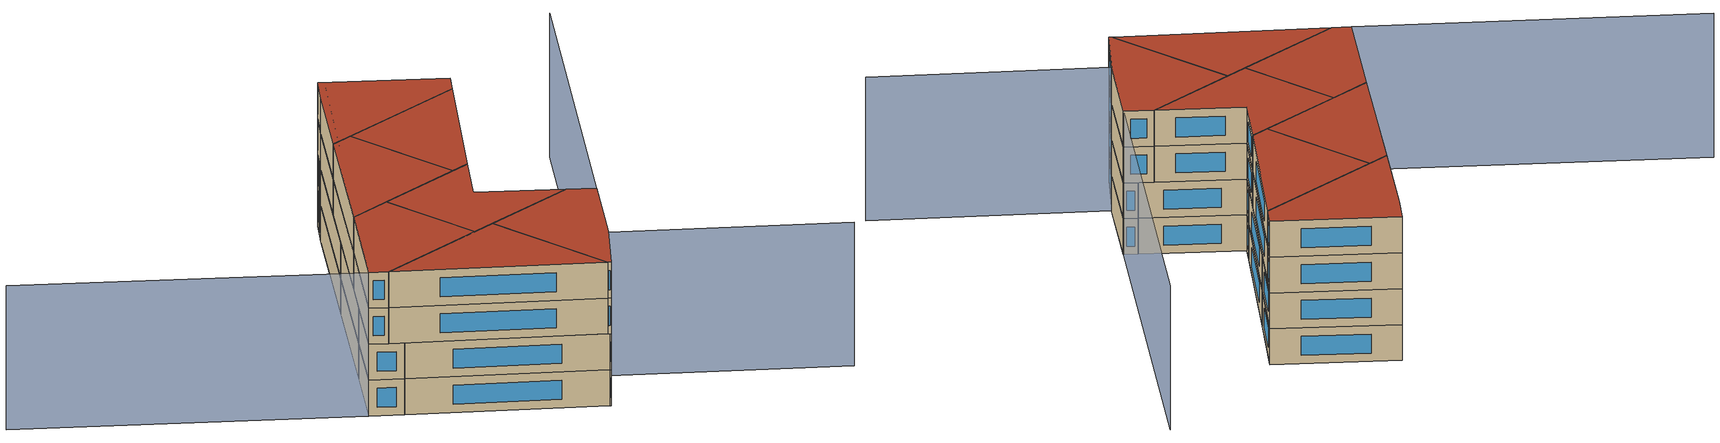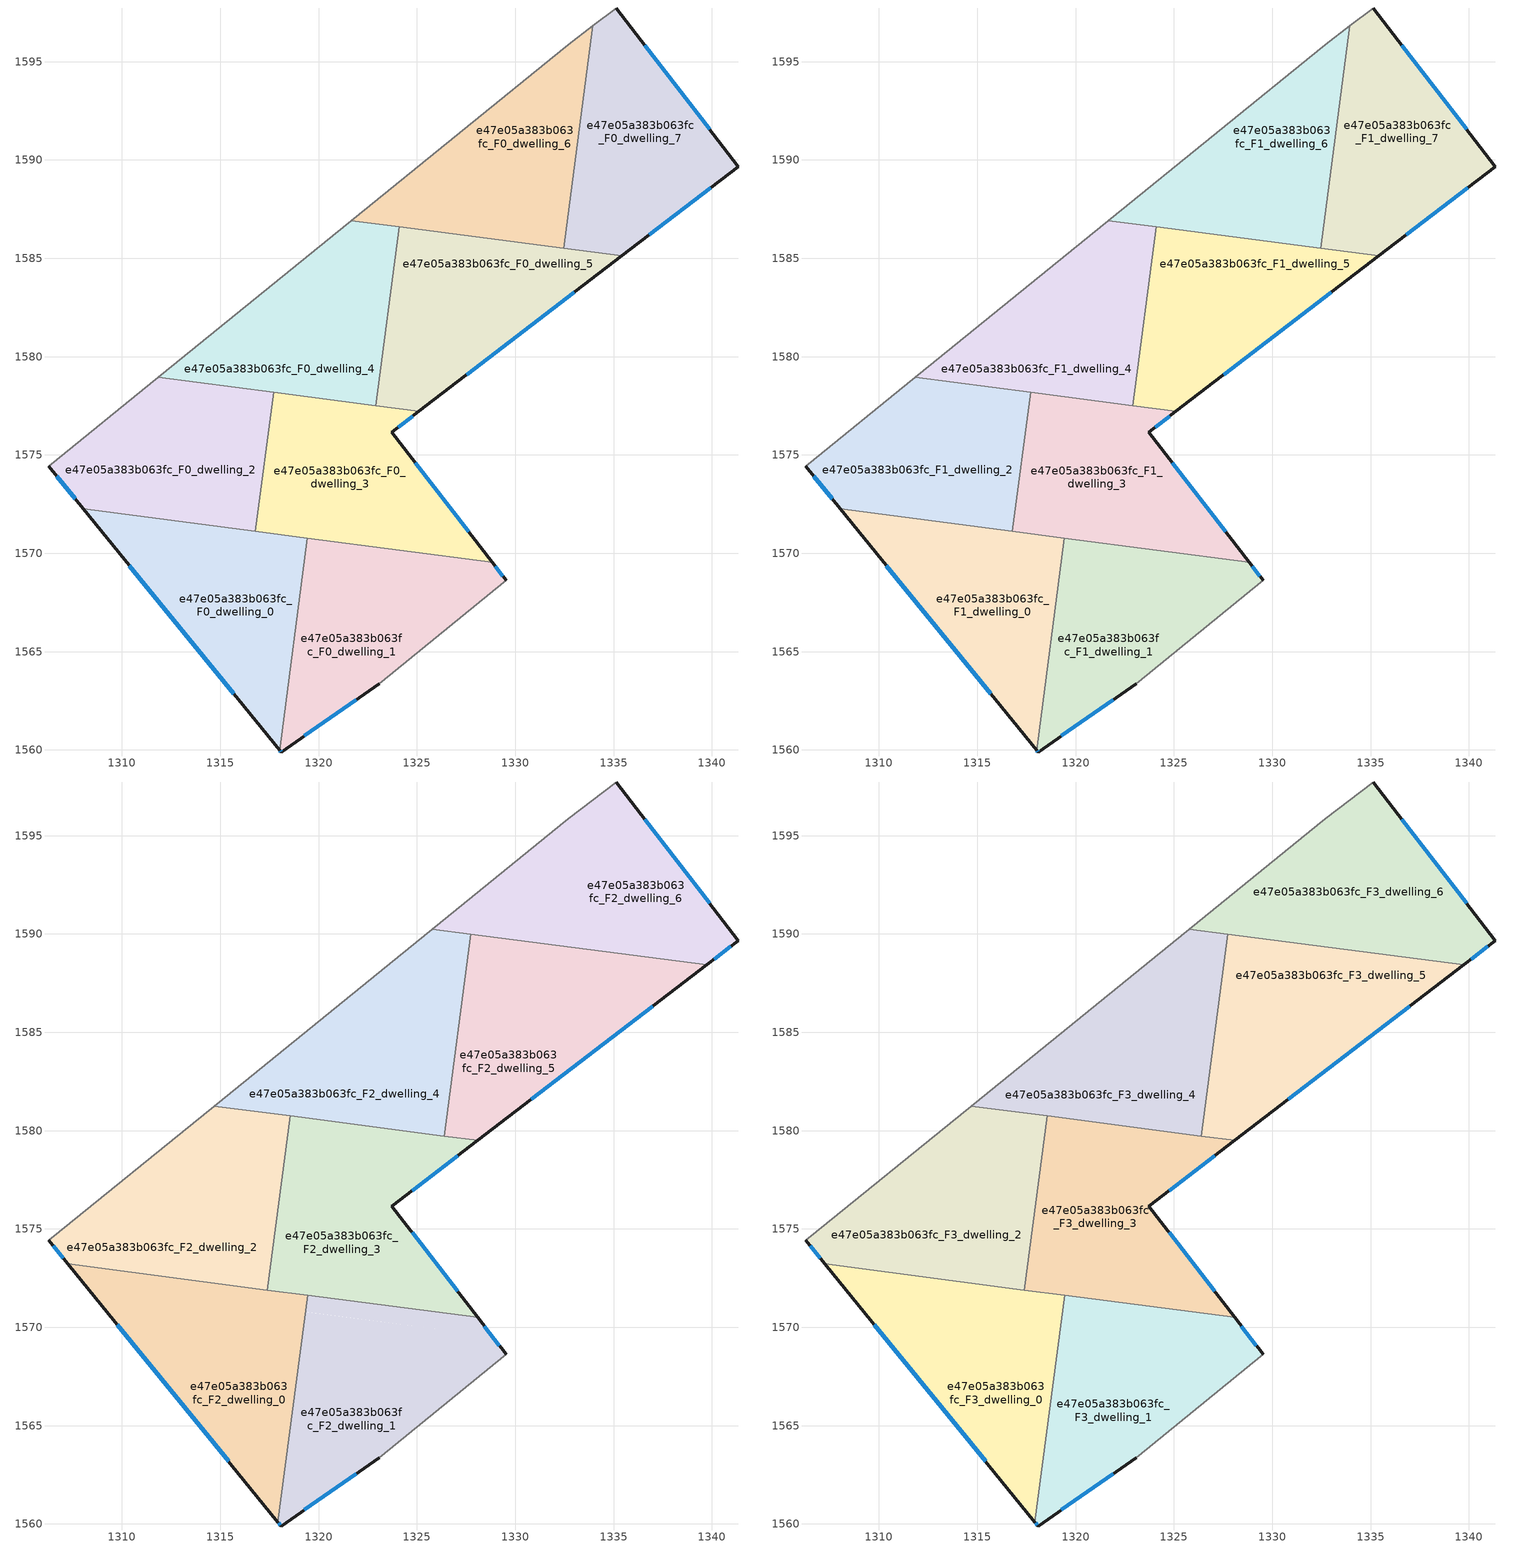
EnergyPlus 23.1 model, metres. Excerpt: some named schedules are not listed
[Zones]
e47e05a383b063fc_F0_dwelling_0
 floor ground (EU_floor_Construction): 1319.44,1570.77 1318.03,1559.99 1308.04,1572.26 z0
 wall outside (EU_wall_Construction): 1308.04,1572.26 1318.03,1559.99 z0:3
 wall to e47e05a383b063fc_F0_dwelling_1 (EU_wall_Construction): 1318.03,1559.99 1319.44,1570.77 z0:3
 wall to e47e05a383b063fc_F0_dwelling_2 (EU_wall_Construction): 1316.79,1571.12 1308.04,1572.26 z0:3
 wall to e47e05a383b063fc_F0_dwelling_3 (EU_wall_Construction): 1319.44,1570.77 1316.79,1571.12 z0:3
 window (EU_Window_Construction): 1310.39,1569.38 1315.68,1562.87 z0.7:2.3
e47e05a383b063fc_F0_dwelling_1
 floor ground (EU_floor_Construction): 1328.83,1569.54 1329.53,1568.63 1323.09,1563.38 1318.1,1559.9 1318.03,1559.99 1319.44,1570.77 z0
 wall outside (EU_wall_Construction): 1329.53,1568.63 1328.83,1569.54 / 1318.03,1559.99 1318.1,1559.9 1323.09,1563.38 z0:3
 wall adiabatic (EU_wall_Construction): 1323.09,1563.38 1329.53,1568.63 z0:3
 wall to e47e05a383b063fc_F0_dwelling_3 (EU_wall_Construction): 1328.83,1569.54 1319.44,1570.77 z0:3
 window (EU_Window_Construction): 1329.36,1568.85 1328.99,1569.33 / 1319.27,1560.71 1321.91,1562.56 / 1318.04,1559.97 1318.08,1559.92 z0.7:2.3
e47e05a383b063fc_F0_dwelling_2
 floor ground (EU_floor_Construction): 1317.71,1578.18 1316.79,1571.12 1308.04,1572.26 1306.28,1574.43 1311.84,1578.94 z0
 wall outside (EU_wall_Construction): 1306.28,1574.43 1308.04,1572.26 z0:3
 wall to e47e05a383b063fc_F0_dwelling_3 (EU_wall_Construction): 1316.79,1571.12 1317.71,1578.18 z0:3
 wall adiabatic (EU_wall_Construction): 1311.84,1578.94 1306.28,1574.43 z0:3
 wall to e47e05a383b063fc_F0_dwelling_4 (EU_wall_Construction): 1317.71,1578.18 1311.84,1578.94 z0:3
 window (EU_Window_Construction): 1306.69,1573.92 1307.63,1572.77 z0.7:2.3
e47e05a383b063fc_F0_dwelling_3
 floor ground (EU_floor_Construction): 1325.1,1577.21 1323.73,1576.16 1328.83,1569.54 1316.79,1571.12 1317.71,1578.18 z0
 wall outside (EU_wall_Construction): 1328.83,1569.54 1323.73,1576.16 1325.1,1577.21 z0:3
 wall to e47e05a383b063fc_F0_dwelling_5 (EU_wall_Construction): 1325.1,1577.21 1322.92,1577.5 z0:3
 wall to e47e05a383b063fc_F0_dwelling_4 (EU_wall_Construction): 1322.92,1577.5 1317.71,1578.18 z0:3
 window (EU_Window_Construction): 1327.63,1571.1 1324.92,1574.61 / 1324.05,1576.41 1324.78,1576.97 z0.7:2.3
e47e05a383b063fc_F0_dwelling_4
 floor ground (EU_floor_Construction): 1324.1,1586.6 1322.92,1577.5 1311.84,1578.94 1321.67,1586.92 z0
 wall adiabatic (EU_wall_Construction): 1321.67,1586.92 1311.84,1578.94 z0:3
 wall to e47e05a383b063fc_F0_dwelling_5 (EU_wall_Construction): 1322.92,1577.5 1324.1,1586.6 z0:3
 wall to e47e05a383b063fc_F0_dwelling_6 (EU_wall_Construction): 1324.1,1586.6 1321.67,1586.92 z0:3
e47e05a383b063fc_F0_dwelling_5
 floor ground (EU_floor_Construction): 1335.42,1585.12 1325.1,1577.21 1322.92,1577.5 1324.1,1586.6 z0
 wall outside (EU_wall_Construction): 1325.1,1577.21 1335.42,1585.12 z0:3
 wall to e47e05a383b063fc_F0_dwelling_7 (EU_wall_Construction): 1335.42,1585.12 1332.47,1585.51 z0:3
 wall to e47e05a383b063fc_F0_dwelling_6 (EU_wall_Construction): 1332.47,1585.51 1324.11,1586.6 z0:3
 window (EU_Window_Construction): 1327.53,1579.07 1333,1583.26 z0.7:2.3
e47e05a383b063fc_F0_dwelling_6
 floor ground (EU_floor_Construction): 1333.95,1596.83 1332.47,1585.51 1321.67,1586.92 1332.7,1595.86 z0
 wall adiabatic (EU_wall_Construction): 1333.95,1596.83 1332.7,1595.86 1321.67,1586.92 z0:3
 wall to e47e05a383b063fc_F0_dwelling_7 (EU_wall_Construction): 1332.47,1585.51 1333.95,1596.83 z0:3
e47e05a383b063fc_F0_dwelling_7
 floor ground (EU_floor_Construction): 1335.13,1597.73 1341.34,1589.66 1335.42,1585.12 1332.47,1585.51 1333.95,1596.83 z0
 wall outside (EU_wall_Construction): 1335.42,1585.12 1341.34,1589.66 1335.13,1597.73 z0:3
 wall adiabatic (EU_wall_Construction): 1335.13,1597.73 1333.95,1596.83 z0:3
 window (EU_Window_Construction): 1339.88,1591.55 1336.59,1595.83 / 1336.81,1586.19 1339.95,1588.59 z0.7:2.3
e47e05a383b063fc_F1_dwelling_0
 floor to e47e05a383b063fc_F0_dwelling_0 (EU_floor_Construction): 1319.44,1570.77 1318.03,1559.99 1308.04,1572.26 z3
 wall outside (EU_wall_Construction): 1308.04,1572.26 1318.03,1559.99 z3:6
 wall to e47e05a383b063fc_F1_dwelling_1 (EU_wall_Construction): 1318.03,1559.99 1319.44,1570.77 z3:6
 wall to e47e05a383b063fc_F1_dwelling_2 (EU_wall_Construction): 1316.79,1571.12 1308.04,1572.26 z3:6
 wall to e47e05a383b063fc_F1_dwelling_3 (EU_wall_Construction): 1319.44,1570.77 1316.79,1571.12 z3:6
 window (EU_Window_Construction): 1310.39,1569.38 1315.68,1562.87 z3.7:5.3
 ceiling adiabatic (EU_roof_Construction): 1317.94,1560.1 1319.33,1570.79 1308.04,1572.26 z6
e47e05a383b063fc_F1_dwelling_1
 floor to e47e05a383b063fc_F0_dwelling_1 (EU_floor_Construction): 1328.83,1569.54 1329.53,1568.63 1323.09,1563.38 1318.1,1559.9 1318.03,1559.99 1319.44,1570.77 z3
 wall outside (EU_wall_Construction): 1329.53,1568.63 1328.83,1569.54 / 1318.03,1559.99 1318.1,1559.9 1323.09,1563.38 z3:6
 wall adiabatic (EU_wall_Construction): 1323.09,1563.38 1329.53,1568.63 z3:6
 wall to e47e05a383b063fc_F1_dwelling_3 (EU_wall_Construction): 1328.83,1569.54 1319.44,1570.77 z3:6
 window (EU_Window_Construction): 1329.36,1568.85 1328.99,1569.33 / 1319.27,1560.71 1321.91,1562.56 / 1318.04,1559.97 1318.08,1559.92 z3.7:5.3
e47e05a383b063fc_F1_dwelling_2
 floor to e47e05a383b063fc_F0_dwelling_2 (EU_floor_Construction): 1317.71,1578.18 1316.79,1571.12 1308.04,1572.26 1306.28,1574.43 1311.84,1578.94 z3
 wall outside (EU_wall_Construction): 1306.28,1574.43 1308.04,1572.26 z3:6
 wall to e47e05a383b063fc_F1_dwelling_3 (EU_wall_Construction): 1316.79,1571.12 1317.71,1578.18 z3:6
 wall adiabatic (EU_wall_Construction): 1311.84,1578.94 1306.28,1574.43 z3:6
 wall to e47e05a383b063fc_F1_dwelling_4 (EU_wall_Construction): 1317.71,1578.18 1311.84,1578.94 z3:6
 window (EU_Window_Construction): 1306.69,1573.92 1307.63,1572.77 z3.7:5.3
 ceiling adiabatic (EU_roof_Construction): 1316.79,1571.12 1316.9,1571.96 1307.26,1573.22 1308.04,1572.26 z6
e47e05a383b063fc_F1_dwelling_3
 floor to e47e05a383b063fc_F0_dwelling_3 (EU_floor_Construction): 1325.1,1577.21 1323.73,1576.16 1328.83,1569.54 1316.79,1571.12 1317.71,1578.18 z3
 wall outside (EU_wall_Construction): 1328.83,1569.54 1323.73,1576.16 1325.1,1577.21 z3:6
 wall to e47e05a383b063fc_F1_dwelling_5 (EU_wall_Construction): 1325.1,1577.21 1322.92,1577.5 z3:6
 wall to e47e05a383b063fc_F1_dwelling_4 (EU_wall_Construction): 1322.92,1577.5 1317.71,1578.18 z3:6
 window (EU_Window_Construction): 1327.63,1571.1 1324.92,1574.61 / 1324.05,1576.41 1324.78,1576.97 z3.7:5.3
 ceiling adiabatic (EU_roof_Construction): 1319.33,1570.79 1319.44,1571.63 1316.9,1571.96 1316.79,1571.12 z6
e47e05a383b063fc_F1_dwelling_4
 floor to e47e05a383b063fc_F0_dwelling_4 (EU_floor_Construction): 1324.1,1586.6 1322.92,1577.5 1311.84,1578.94 1321.67,1586.92 z3
 wall adiabatic (EU_wall_Construction): 1321.67,1586.92 1311.84,1578.94 z3:6
 wall to e47e05a383b063fc_F1_dwelling_5 (EU_wall_Construction): 1322.92,1577.5 1324.1,1586.6 z3:6
 wall to e47e05a383b063fc_F1_dwelling_6 (EU_wall_Construction): 1324.1,1586.6 1321.67,1586.92 z3:6
 ceiling adiabatic (EU_roof_Construction): 1323.26,1580.13 1324.1,1586.6 1321.67,1586.92 1314.69,1581.25 z6; 1322.92,1577.5 1323.26,1580.13 1314.69,1581.25 1311.84,1578.94 z6
e47e05a383b063fc_F1_dwelling_5
 floor to e47e05a383b063fc_F0_dwelling_5 (EU_floor_Construction): 1335.42,1585.12 1325.1,1577.21 1322.92,1577.5 1324.1,1586.6 z3
 wall outside (EU_wall_Construction): 1325.1,1577.21 1335.42,1585.12 z3:6
 wall to e47e05a383b063fc_F1_dwelling_7 (EU_wall_Construction): 1335.42,1585.12 1332.47,1585.51 z3:6
 wall to e47e05a383b063fc_F1_dwelling_6 (EU_wall_Construction): 1332.47,1585.51 1324.11,1586.6 z3:6
 window (EU_Window_Construction): 1327.53,1579.07 1333,1583.26 z3.7:5.3
 ceiling adiabatic (EU_roof_Construction): 1326.4,1579.72 1327.25,1586.19 1324.1,1586.6 1323.26,1580.13 z6
e47e05a383b063fc_F1_dwelling_6
 floor to e47e05a383b063fc_F0_dwelling_6 (EU_floor_Construction): 1333.95,1596.83 1332.47,1585.51 1321.67,1586.92 1332.7,1595.86 z3
 wall adiabatic (EU_wall_Construction): 1333.95,1596.83 1332.7,1595.86 1321.67,1586.92 z3:6
 wall to e47e05a383b063fc_F1_dwelling_7 (EU_wall_Construction): 1332.47,1585.51 1333.95,1596.83 z3:6
e47e05a383b063fc_F1_dwelling_7
 floor to e47e05a383b063fc_F0_dwelling_7 (EU_floor_Construction): 1335.13,1597.73 1341.34,1589.66 1335.42,1585.12 1332.47,1585.51 1333.95,1596.83 z3
 wall outside (EU_wall_Construction): 1335.42,1585.12 1341.34,1589.66 1335.13,1597.73 z3:6
 wall adiabatic (EU_wall_Construction): 1335.13,1597.73 1333.95,1596.83 z3:6
 window (EU_Window_Construction): 1339.88,1591.55 1336.59,1595.83 / 1336.81,1586.19 1339.95,1588.59 z3.7:5.3
e47e05a383b063fc_F2_dwelling_0
 floor adiabatic (EU_floor_Construction): 1319.44,1571.63 1317.94,1560.1 1307.26,1573.22 z6
 wall outside (EU_wall_Construction): 1307.26,1573.22 1317.94,1560.1 z6:9
 wall to e47e05a383b063fc_F2_dwelling_1 (EU_wall_Construction): 1317.94,1560.1 1319.44,1571.63 z6:9
 wall to e47e05a383b063fc_F2_dwelling_2 (EU_wall_Construction): 1317.4,1571.9 1307.26,1573.22 z6:9
 wall to e47e05a383b063fc_F2_dwelling_3 (EU_wall_Construction): 1319.44,1571.63 1317.4,1571.9 z6:9
 window (EU_Window_Construction): 1309.77,1570.14 1315.43,1563.18 z6.7:8.3
e47e05a383b063fc_F2_dwelling_1
 floor to e47e05a383b063fc_F1_dwelling_1 (EU_floor_Construction): 1328.83,1569.54 1329.53,1568.63 1323.09,1563.38 1318.1,1559.9 1318.03,1559.99 1319.44,1570.77 z6
 floor to e47e05a383b063fc_F1_dwelling_0 (EU_floor_Construction): 1319.44,1570.77 1318.03,1559.99 1317.94,1560.1 1319.33,1570.79 z6
 floor to e47e05a383b063fc_F1_dwelling_3 (EU_floor_Construction): 1328.09,1570.5 1328.83,1569.54 1319.33,1570.79 1319.44,1571.63 z6
 wall outside (EU_wall_Construction): 1329.53,1568.63 1328.09,1570.5 / 1317.94,1560.1 1318.1,1559.9 1323.09,1563.38 z6:9
 wall adiabatic (EU_wall_Construction): 1323.09,1563.38 1329.53,1568.63 z6:9
 wall to e47e05a383b063fc_F2_dwelling_3 (EU_wall_Construction): 1328.09,1570.5 1319.44,1571.63 z6:9
 window (EU_Window_Construction): 1329.19,1569.07 1328.43,1570.06 / 1319.27,1560.71 1321.91,1562.56 / 1317.97,1560.05 1318.06,1559.95 z6.7:8.3
e47e05a383b063fc_F2_dwelling_2
 floor to e47e05a383b063fc_F1_dwelling_2 (EU_floor_Construction): 1317.71,1578.18 1316.9,1571.96 1307.26,1573.22 1306.28,1574.43 1311.84,1578.94 z6
 floor adiabatic (EU_floor_Construction): 1318.55,1580.75 1318.21,1578.11 1311.84,1578.94 1314.69,1581.25 z6
 floor to e47e05a383b063fc_F1_dwelling_3 (EU_floor_Construction): 1318.21,1578.11 1317.4,1571.9 1316.9,1571.96 1317.71,1578.18 z6
 wall outside (EU_wall_Construction): 1306.28,1574.43 1307.26,1573.22 z6:9
 wall adiabatic (EU_wall_Construction): 1314.69,1581.25 1306.28,1574.43 z6:9
 wall to e47e05a383b063fc_F2_dwelling_3 (EU_wall_Construction): 1317.4,1571.9 1318.55,1580.75 z6:9
 wall to e47e05a383b063fc_F2_dwelling_4 (EU_wall_Construction): 1318.55,1580.75 1314.69,1581.25 z6:9
 window (EU_Window_Construction): 1306.51,1574.14 1307.03,1573.5 z6.7:8.3
e47e05a383b063fc_F2_dwelling_3
 floor to e47e05a383b063fc_F1_dwelling_3 (EU_floor_Construction): 1325.1,1577.21 1323.73,1576.16 1328.09,1570.5 1317.4,1571.9 1318.21,1578.11 z6
 floor to e47e05a383b063fc_F1_dwelling_5 (EU_floor_Construction): 1328.09,1579.5 1325.1,1577.21 1322.92,1577.5 1323.26,1580.13 z6
 floor adiabatic (EU_floor_Construction): 1323.26,1580.13 1322.92,1577.5 1318.21,1578.11 1318.55,1580.75 z6
 wall outside (EU_wall_Construction): 1328.09,1570.5 1323.73,1576.16 1328.09,1579.5 z6:9
 wall to e47e05a383b063fc_F2_dwelling_5 (EU_wall_Construction): 1328.09,1579.5 1326.4,1579.72 z6:9
 wall to e47e05a383b063fc_F2_dwelling_4 (EU_wall_Construction): 1326.4,1579.72 1318.55,1580.75 z6:9
 window (EU_Window_Construction): 1324.75,1576.95 1327.07,1578.72 / 1327.07,1571.83 1324.75,1574.83 z6.7:8.3
e47e05a383b063fc_F2_dwelling_4
 floor to e47e05a383b063fc_F1_dwelling_6 (EU_floor_Construction): 1327.74,1589.99 1327.25,1586.19 1321.67,1586.92 1325.77,1590.25 z6
 floor adiabatic (EU_floor_Construction): 1327.25,1586.19 1326.4,1579.72 1314.69,1581.25 1321.67,1586.92 z6
 wall adiabatic (EU_wall_Construction): 1325.77,1590.25 1314.69,1581.25 z6:9
 wall to e47e05a383b063fc_F2_dwelling_5 (EU_wall_Construction): 1326.4,1579.72 1327.74,1589.99 z6:9
 wall to e47e05a383b063fc_F2_dwelling_6 (EU_wall_Construction): 1327.74,1589.99 1325.77,1590.25 z6:9
e47e05a383b063fc_F2_dwelling_5
 floor to e47e05a383b063fc_F1_dwelling_5 (EU_floor_Construction): 1335.42,1585.12 1328.09,1579.5 1326.4,1579.72 1327.25,1586.19 z6
 floor to e47e05a383b063fc_F1_dwelling_6 (EU_floor_Construction): 1332.97,1589.31 1332.47,1585.51 1327.25,1586.19 1327.74,1589.99 z6
 floor to e47e05a383b063fc_F1_dwelling_7 (EU_floor_Construction): 1339.74,1588.42 1335.42,1585.12 1332.47,1585.51 1332.97,1589.31 z6
 wall outside (EU_wall_Construction): 1328.09,1579.5 1339.74,1588.42 z6:9
 wall to e47e05a383b063fc_F2_dwelling_6 (EU_wall_Construction): 1339.74,1588.42 1327.74,1589.99 z6:9
 window (EU_Window_Construction): 1330.82,1581.6 1337,1586.33 z6.7:8.3
e47e05a383b063fc_F2_dwelling_6
 floor to e47e05a383b063fc_F1_dwelling_6 (EU_floor_Construction): 1333.95,1596.83 1332.97,1589.31 1325.77,1590.25 1332.7,1595.86 z6
 floor to e47e05a383b063fc_F1_dwelling_7 (EU_floor_Construction): 1335.13,1597.73 1341.34,1589.66 1339.74,1588.42 1332.97,1589.31 1333.95,1596.83 z6
 wall outside (EU_wall_Construction): 1339.74,1588.42 1341.34,1589.66 1335.13,1597.73 z6:9
 wall adiabatic (EU_wall_Construction): 1335.13,1597.73 1332.7,1595.86 1325.77,1590.25 z6:9
 window (EU_Window_Construction): 1339.88,1591.55 1336.59,1595.83 / 1340.11,1588.71 1340.96,1589.37 z6.7:8.3
e47e05a383b063fc_F3_dwelling_0
 floor to e47e05a383b063fc_F2_dwelling_0 (EU_floor_Construction): 1319.44,1571.63 1317.94,1560.1 1307.26,1573.22 z9
 wall outside (EU_wall_Construction): 1307.26,1573.22 1317.94,1560.1 z9:12
 wall to e47e05a383b063fc_F3_dwelling_1 (EU_wall_Construction): 1317.94,1560.1 1319.44,1571.63 z9:12
 wall to e47e05a383b063fc_F3_dwelling_2 (EU_wall_Construction): 1317.4,1571.9 1307.26,1573.22 z9:12
 wall to e47e05a383b063fc_F3_dwelling_3 (EU_wall_Construction): 1319.44,1571.63 1317.4,1571.9 z9:12
 window (EU_Window_Construction): 1309.77,1570.14 1315.43,1563.18 z9.7:11.3
 roof outside (EU_roof_Construction): 1317.94,1560.1 1319.44,1571.63 1307.26,1573.22 z12
e47e05a383b063fc_F3_dwelling_1
 floor to e47e05a383b063fc_F2_dwelling_1 (EU_floor_Construction): 1328.09,1570.5 1329.53,1568.63 1323.09,1563.38 1318.1,1559.9 1317.94,1560.1 1319.44,1571.63 z9
 wall outside (EU_wall_Construction): 1329.53,1568.63 1328.09,1570.5 / 1317.94,1560.1 1318.1,1559.9 1323.09,1563.38 z9:12
 wall adiabatic (EU_wall_Construction): 1323.09,1563.38 1329.53,1568.63 z9:12
 wall to e47e05a383b063fc_F3_dwelling_3 (EU_wall_Construction): 1328.09,1570.5 1319.44,1571.63 z9:12
 window (EU_Window_Construction): 1329.19,1569.07 1328.43,1570.06 / 1319.27,1560.71 1321.91,1562.56 / 1317.97,1560.05 1318.06,1559.95 z9.7:11.3
 roof outside (EU_roof_Construction): 1323.09,1563.38 1329.53,1568.63 1328.09,1570.5 1319.44,1571.63 1317.94,1560.1 1318.1,1559.9 z12
e47e05a383b063fc_F3_dwelling_2
 floor to e47e05a383b063fc_F2_dwelling_2 (EU_floor_Construction): 1318.55,1580.75 1317.4,1571.9 1307.26,1573.22 1306.28,1574.43 1314.69,1581.25 z9
 wall outside (EU_wall_Construction): 1306.28,1574.43 1307.26,1573.22 z9:12
 wall adiabatic (EU_wall_Construction): 1314.69,1581.25 1306.28,1574.43 z9:12
 wall to e47e05a383b063fc_F3_dwelling_3 (EU_wall_Construction): 1317.4,1571.9 1318.55,1580.75 z9:12
 wall to e47e05a383b063fc_F3_dwelling_4 (EU_wall_Construction): 1318.55,1580.75 1314.69,1581.25 z9:12
 window (EU_Window_Construction): 1306.51,1574.14 1307.03,1573.5 z9.7:11.3
 roof outside (EU_roof_Construction): 1317.4,1571.9 1318.55,1580.75 1314.69,1581.25 1306.28,1574.43 1307.26,1573.22 z12
e47e05a383b063fc_F3_dwelling_3
 floor to e47e05a383b063fc_F2_dwelling_3 (EU_floor_Construction): 1328.09,1579.5 1323.73,1576.16 1328.09,1570.5 1317.4,1571.9 1318.55,1580.75 z9
 wall outside (EU_wall_Construction): 1328.09,1570.5 1323.73,1576.16 1328.09,1579.5 z9:12
 wall to e47e05a383b063fc_F3_dwelling_5 (EU_wall_Construction): 1328.09,1579.5 1326.4,1579.72 z9:12
 wall to e47e05a383b063fc_F3_dwelling_4 (EU_wall_Construction): 1326.4,1579.72 1318.55,1580.75 z9:12
 window (EU_Window_Construction): 1324.75,1576.95 1327.07,1578.72 / 1327.07,1571.83 1324.75,1574.83 z9.7:11.3
 roof outside (EU_roof_Construction): 1328.09,1570.5 1323.73,1576.16 1328.09,1579.5 1318.55,1580.75 1317.4,1571.9 z12
e47e05a383b063fc_F3_dwelling_4
 floor to e47e05a383b063fc_F2_dwelling_4 (EU_floor_Construction): 1327.74,1589.99 1326.4,1579.72 1314.69,1581.25 1325.77,1590.25 z9
 wall adiabatic (EU_wall_Construction): 1325.77,1590.25 1314.69,1581.25 z9:12
 wall to e47e05a383b063fc_F3_dwelling_5 (EU_wall_Construction): 1326.4,1579.72 1327.74,1589.99 z9:12
 wall to e47e05a383b063fc_F3_dwelling_6 (EU_wall_Construction): 1327.74,1589.99 1325.77,1590.25 z9:12
 roof outside (EU_roof_Construction): 1326.4,1579.72 1327.74,1589.99 1325.77,1590.25 1314.69,1581.25 z12
e47e05a383b063fc_F3_dwelling_5
 floor to e47e05a383b063fc_F2_dwelling_5 (EU_floor_Construction): 1339.74,1588.42 1328.09,1579.5 1326.4,1579.72 1327.74,1589.99 z9
 wall outside (EU_wall_Construction): 1328.09,1579.5 1339.74,1588.42 z9:12
 wall to e47e05a383b063fc_F3_dwelling_6 (EU_wall_Construction): 1339.74,1588.42 1327.74,1589.99 z9:12
 window (EU_Window_Construction): 1330.82,1581.6 1337,1586.33 z9.7:11.3
 roof outside (EU_roof_Construction): 1339.74,1588.42 1327.74,1589.99 1326.4,1579.72 1328.09,1579.5 z12
e47e05a383b063fc_F3_dwelling_6
 floor to e47e05a383b063fc_F2_dwelling_6 (EU_floor_Construction): 1335.13,1597.73 1341.34,1589.66 1339.74,1588.42 1325.77,1590.25 1332.7,1595.86 z9
 wall outside (EU_wall_Construction): 1339.74,1588.42 1341.34,1589.66 1335.13,1597.73 z9:12
 wall adiabatic (EU_wall_Construction): 1335.13,1597.73 1332.7,1595.86 1325.77,1590.25 z9:12
 window (EU_Window_Construction): 1339.88,1591.55 1336.59,1595.83 / 1340.11,1588.71 1340.96,1589.37 z9.7:11.3
 roof outside (EU_roof_Construction): 1341.34,1589.66 1335.13,1597.73 1332.7,1595.86 1325.77,1590.25 1339.74,1588.42 z12
shading: 1334.74,1548.46 1322.83,1563.22 / 1322.83,1563.22 1356.05,1590.04 / 1335.32,1597.27 1306.28,1574.43 / 1306.28,1574.43 1288.99,1596.41 z0:12
[Building]
EU S2 Campaign: North Axis=0; Terrain=City; Solar Distribution=FullExterior
[Site:Location]
Budapest.Ferenc.Liszt.Intl.AP: Latitude=47.437; Longitude=19.256; Time Zone=1; Elevation=185
[SizingPeriod:WeatherFileDays]
AnnualSizingPeriod: Begin Month=1; Begin Day of Month=1; End Month=12; End Day of Month=31; Day of Week for Start Day=Monday; Use Weather File Daylight Saving Period=No; Use Weather File Rain and Snow Indicators=No
[MATERIAL]
EU_InternalMass_Material: Roughness=MediumRough; Thickness=0.1; Conductivity=1; Density=1800; Specific Heat=900; Thermal Absorptance=0.9; Solar Absorptance=0.7; Visible Absorptance=0.7
[MATERIAL:NOMASS] Roughness=MediumRough; Thermal Absorptance=0.9; Solar Absorptance=0.7; Visible Absorptance=0.7
Name | Thermal Resistance
EU_wall_NoMass | 0.832559
EU_roof_NoMass | 1.39638
EU_floor_NoMass | 0.872794
[WINDOWMATERIAL:SIMPLEGLAZINGSYSTEM]
EU_Window_SimpleGlazing: UFactor=2.79869; Solar Heat Gain Coefficient=0.75; Visible Transmittance=0.75
[CONSTRUCTION]
EU_wall_Construction: EU_wall_NoMass
EU_roof_Construction: EU_roof_NoMass
EU_floor_Construction: EU_floor_NoMass
EU_Window_Construction: EU_Window_SimpleGlazing
EU_InternalMass_Construction: EU_InternalMass_Material
[ZONE] Type=1; Multiplier=1; Ceiling Height=autocalculate; Floor Area=autocalculate; Part of Total Floor Area=Yes
Name | Volume
e47e05a383b063fc_F0_dwelling_0; e47e05a383b063fc_F1_dwelling_0 | 187.502
e47e05a383b063fc_F2_dwelling_0; e47e05a383b063fc_F3_dwelling_0 | 214.298
e47e05a383b063fc_F0_dwelling_1; e47e05a383b063fc_F1_dwelling_1 | 187.51
e47e05a383b063fc_F2_dwelling_1; e47e05a383b063fc_F3_dwelling_1 | 214.293
e47e05a383b063fc_F0_dwelling_2; e47e05a383b063fc_F1_dwelling_2; e47e05a383b063fc_F0_dwelling_4; e47e05a383b063fc_F1_dwelling_4 | 187.531
e47e05a383b063fc_F2_dwelling_2; e47e05a383b063fc_F3_dwelling_2 | 214.338
e47e05a383b063fc_F0_dwelling_3; e47e05a383b063fc_F1_dwelling_3; e47e05a383b063fc_F0_dwelling_5; e47e05a383b063fc_F1_dwelling_5 | 187.521
e47e05a383b063fc_F2_dwelling_3; e47e05a383b063fc_F3_dwelling_3 | 214.301
e47e05a383b063fc_F2_dwelling_4; e47e05a383b063fc_F3_dwelling_4 | 214.305
e47e05a383b063fc_F2_dwelling_5; e47e05a383b063fc_F3_dwelling_5 | 214.3
e47e05a383b063fc_F0_dwelling_6; e47e05a383b063fc_F1_dwelling_6 | 187.507
e47e05a383b063fc_F2_dwelling_6; e47e05a383b063fc_F3_dwelling_6 | 214.295
e47e05a383b063fc_F0_dwelling_7; e47e05a383b063fc_F1_dwelling_7 | 187.504
[INTERNALMASS] Construction=EU_InternalMass_Construction
Name | Zone or ZoneList | Surface Area
e47e05a383b063fc_F0_dwelling_0_EU_InternalMass | e47e05a383b063fc_F0_dwelling_0 | 62.5036
e47e05a383b063fc_F0_dwelling_1_EU_InternalMass | e47e05a383b063fc_F0_dwelling_1 | 62.5027
e47e05a383b063fc_F0_dwelling_2_EU_InternalMass | e47e05a383b063fc_F0_dwelling_2 | 62.5102
e47e05a383b063fc_F0_dwelling_3_EU_InternalMass | e47e05a383b063fc_F0_dwelling_3 | 62.5087
e47e05a383b063fc_F0_dwelling_4_EU_InternalMass | e47e05a383b063fc_F0_dwelling_4 | 62.5128
e47e05a383b063fc_F0_dwelling_5_EU_InternalMass | e47e05a383b063fc_F0_dwelling_5 | 62.5083
e47e05a383b063fc_F0_dwelling_6_EU_InternalMass | e47e05a383b063fc_F0_dwelling_6 | 62.5035
e47e05a383b063fc_F0_dwelling_7_EU_InternalMass | e47e05a383b063fc_F0_dwelling_7 | 62.502
e47e05a383b063fc_F1_dwelling_0_EU_InternalMass | e47e05a383b063fc_F1_dwelling_0 | 62.5036
e47e05a383b063fc_F1_dwelling_1_EU_InternalMass | e47e05a383b063fc_F1_dwelling_1 | 62.5027
e47e05a383b063fc_F1_dwelling_2_EU_InternalMass | e47e05a383b063fc_F1_dwelling_2 | 62.5102
e47e05a383b063fc_F1_dwelling_3_EU_InternalMass | e47e05a383b063fc_F1_dwelling_3 | 62.5087
e47e05a383b063fc_F1_dwelling_4_EU_InternalMass | e47e05a383b063fc_F1_dwelling_4 | 62.5128
e47e05a383b063fc_F1_dwelling_5_EU_InternalMass | e47e05a383b063fc_F1_dwelling_5 | 62.5083
e47e05a383b063fc_F1_dwelling_6_EU_InternalMass | e47e05a383b063fc_F1_dwelling_6 | 62.5035
e47e05a383b063fc_F1_dwelling_7_EU_InternalMass | e47e05a383b063fc_F1_dwelling_7 | 62.502
e47e05a383b063fc_F2_dwelling_0_EU_InternalMass | e47e05a383b063fc_F2_dwelling_0 | 71.4298
e47e05a383b063fc_F2_dwelling_1_EU_InternalMass | e47e05a383b063fc_F2_dwelling_1 | 71.432
e47e05a383b063fc_F2_dwelling_2_EU_InternalMass | e47e05a383b063fc_F2_dwelling_2 | 71.4445
e47e05a383b063fc_F2_dwelling_3_EU_InternalMass | e47e05a383b063fc_F2_dwelling_3 | 71.4335
e47e05a383b063fc_F2_dwelling_4_EU_InternalMass | e47e05a383b063fc_F2_dwelling_4 | 71.4309
e47e05a383b063fc_F2_dwelling_5_EU_InternalMass | e47e05a383b063fc_F2_dwelling_5 | 71.4389
e47e05a383b063fc_F2_dwelling_6_EU_InternalMass | e47e05a383b063fc_F2_dwelling_6 | 71.4317
e47e05a383b063fc_F3_dwelling_0_EU_InternalMass | e47e05a383b063fc_F3_dwelling_0 | 71.4298
e47e05a383b063fc_F3_dwelling_1_EU_InternalMass | e47e05a383b063fc_F3_dwelling_1 | 71.432
e47e05a383b063fc_F3_dwelling_2_EU_InternalMass | e47e05a383b063fc_F3_dwelling_2 | 71.4445
e47e05a383b063fc_F3_dwelling_3_EU_InternalMass | e47e05a383b063fc_F3_dwelling_3 | 71.4335
e47e05a383b063fc_F3_dwelling_4_EU_InternalMass | e47e05a383b063fc_F3_dwelling_4 | 71.4309
e47e05a383b063fc_F3_dwelling_5_EU_InternalMass | e47e05a383b063fc_F3_dwelling_5 | 71.4389
e47e05a383b063fc_F3_dwelling_6_EU_InternalMass | e47e05a383b063fc_F3_dwelling_6 | 71.4317
[OTHEREQUIPMENT] Fuel Type=Electricity; Design Level Calculation Method=Watts/Area; Power per Zone Floor Area=1; Fraction Latent=0; Fraction Radiant=0; Fraction Lost=0; Carbon Dioxide Generation Rate=0; EndUse Subcategory=EU_Step8_InternalGains
Name | Zone or ZoneList or Space or SpaceList | Schedule
EU_Step8_InternalGain_e47e05a383b063fc_F0_dwelling_0_f000 | e47e05a383b063fc_F0_dwelling_0 | EU_Step8_GainSchedule_e47e05a383b063fc_F0_dwelling_0_f000
EU_Step8_InternalGain_e47e05a383b063fc_F0_dwelling_1_f000 | e47e05a383b063fc_F0_dwelling_1 | EU_Step8_GainSchedule_e47e05a383b063fc_F0_dwelling_1_f000
EU_Step8_InternalGain_e47e05a383b063fc_F0_dwelling_2_f000 | e47e05a383b063fc_F0_dwelling_2 | EU_Step8_GainSchedule_e47e05a383b063fc_F0_dwelling_2_f000
EU_Step8_InternalGain_e47e05a383b063fc_F0_dwelling_3_f000 | e47e05a383b063fc_F0_dwelling_3 | EU_Step8_GainSchedule_e47e05a383b063fc_F0_dwelling_3_f000
EU_Step8_InternalGain_e47e05a383b063fc_F0_dwelling_4_f000 | e47e05a383b063fc_F0_dwelling_4 | EU_Step8_GainSchedule_e47e05a383b063fc_F0_dwelling_4_f000
EU_Step8_InternalGain_e47e05a383b063fc_F0_dwelling_5_f000 | e47e05a383b063fc_F0_dwelling_5 | EU_Step8_GainSchedule_e47e05a383b063fc_F0_dwelling_5_f000
EU_Step8_InternalGain_e47e05a383b063fc_F0_dwelling_6_f000 | e47e05a383b063fc_F0_dwelling_6 | EU_Step8_GainSchedule_e47e05a383b063fc_F0_dwelling_6_f000
EU_Step8_InternalGain_e47e05a383b063fc_F0_dwelling_7_f000 | e47e05a383b063fc_F0_dwelling_7 | EU_Step8_GainSchedule_e47e05a383b063fc_F0_dwelling_7_f000
EU_Step8_InternalGain_e47e05a383b063fc_F1_dwelling_0_f000 | e47e05a383b063fc_F1_dwelling_0 | EU_Step8_GainSchedule_e47e05a383b063fc_F1_dwelling_0_f000
EU_Step8_InternalGain_e47e05a383b063fc_F1_dwelling_1_f000 | e47e05a383b063fc_F1_dwelling_1 | EU_Step8_GainSchedule_e47e05a383b063fc_F1_dwelling_1_f000
EU_Step8_InternalGain_e47e05a383b063fc_F1_dwelling_2_f000 | e47e05a383b063fc_F1_dwelling_2 | EU_Step8_GainSchedule_e47e05a383b063fc_F1_dwelling_2_f000
EU_Step8_InternalGain_e47e05a383b063fc_F1_dwelling_3_f000 | e47e05a383b063fc_F1_dwelling_3 | EU_Step8_GainSchedule_e47e05a383b063fc_F1_dwelling_3_f000
EU_Step8_InternalGain_e47e05a383b063fc_F1_dwelling_4_f000 | e47e05a383b063fc_F1_dwelling_4 | EU_Step8_GainSchedule_e47e05a383b063fc_F1_dwelling_4_f000
EU_Step8_InternalGain_e47e05a383b063fc_F1_dwelling_5_f000 | e47e05a383b063fc_F1_dwelling_5 | EU_Step8_GainSchedule_e47e05a383b063fc_F1_dwelling_5_f000
EU_Step8_InternalGain_e47e05a383b063fc_F1_dwelling_6_f000 | e47e05a383b063fc_F1_dwelling_6 | EU_Step8_GainSchedule_e47e05a383b063fc_F1_dwelling_6_f000
EU_Step8_InternalGain_e47e05a383b063fc_F1_dwelling_7_f000 | e47e05a383b063fc_F1_dwelling_7 | EU_Step8_GainSchedule_e47e05a383b063fc_F1_dwelling_7_f000
EU_Step8_InternalGain_e47e05a383b063fc_F2_dwelling_0_f000 | e47e05a383b063fc_F2_dwelling_0 | EU_Step8_GainSchedule_e47e05a383b063fc_F2_dwelling_0_f000
EU_Step8_InternalGain_e47e05a383b063fc_F2_dwelling_1_f000 | e47e05a383b063fc_F2_dwelling_1 | EU_Step8_GainSchedule_e47e05a383b063fc_F2_dwelling_1_f000
EU_Step8_InternalGain_e47e05a383b063fc_F2_dwelling_2_f000 | e47e05a383b063fc_F2_dwelling_2 | EU_Step8_GainSchedule_e47e05a383b063fc_F2_dwelling_2_f000
EU_Step8_InternalGain_e47e05a383b063fc_F2_dwelling_3_f000 | e47e05a383b063fc_F2_dwelling_3 | EU_Step8_GainSchedule_e47e05a383b063fc_F2_dwelling_3_f000
EU_Step8_InternalGain_e47e05a383b063fc_F2_dwelling_4_f000 | e47e05a383b063fc_F2_dwelling_4 | EU_Step8_GainSchedule_e47e05a383b063fc_F2_dwelling_4_f000
EU_Step8_InternalGain_e47e05a383b063fc_F2_dwelling_5_f000 | e47e05a383b063fc_F2_dwelling_5 | EU_Step8_GainSchedule_e47e05a383b063fc_F2_dwelling_5_f000
EU_Step8_InternalGain_e47e05a383b063fc_F2_dwelling_6_f000 | e47e05a383b063fc_F2_dwelling_6 | EU_Step8_GainSchedule_e47e05a383b063fc_F2_dwelling_6_f000
EU_Step8_InternalGain_e47e05a383b063fc_F3_dwelling_0_f000 | e47e05a383b063fc_F3_dwelling_0 | EU_Step8_GainSchedule_e47e05a383b063fc_F3_dwelling_0_f000
EU_Step8_InternalGain_e47e05a383b063fc_F3_dwelling_1_f000 | e47e05a383b063fc_F3_dwelling_1 | EU_Step8_GainSchedule_e47e05a383b063fc_F3_dwelling_1_f000
EU_Step8_InternalGain_e47e05a383b063fc_F3_dwelling_2_f000 | e47e05a383b063fc_F3_dwelling_2 | EU_Step8_GainSchedule_e47e05a383b063fc_F3_dwelling_2_f000
EU_Step8_InternalGain_e47e05a383b063fc_F3_dwelling_3_f000 | e47e05a383b063fc_F3_dwelling_3 | EU_Step8_GainSchedule_e47e05a383b063fc_F3_dwelling_3_f000
EU_Step8_InternalGain_e47e05a383b063fc_F3_dwelling_4_f000 | e47e05a383b063fc_F3_dwelling_4 | EU_Step8_GainSchedule_e47e05a383b063fc_F3_dwelling_4_f000
EU_Step8_InternalGain_e47e05a383b063fc_F3_dwelling_5_f000 | e47e05a383b063fc_F3_dwelling_5 | EU_Step8_GainSchedule_e47e05a383b063fc_F3_dwelling_5_f000
EU_Step8_InternalGain_e47e05a383b063fc_F3_dwelling_6_f000 | e47e05a383b063fc_F3_dwelling_6 | EU_Step8_GainSchedule_e47e05a383b063fc_F3_dwelling_6_f000
[ZONEVENTILATION:DESIGNFLOWRATE] Schedule=EU_AlwaysOn; Design Flow Rate Calculation Method=AirChanges/Hour; Air Changes per Hour=0.475469; Ventilation Type=Natural; Fan Pressure Rise=0; Fan Total Efficiency=1; Constant Term Coefficient=1; Temperature Term Coefficient=0; Velocity Term Coefficient=0; Velocity Squared Term Coefficient=0; Minimum Indoor Temperature=-100; Maximum Indoor Temperature=100; Delta Temperature=-100; Minimum Outdoor Temperature=-100; Maximum Outdoor Temperature=100; Maximum Wind Speed=40
Name | Zone or ZoneList or Space or SpaceList
EU_ConstantAir_e47e05a383b063fc_F0_dwelling_0 | e47e05a383b063fc_F0_dwelling_0
EU_ConstantAir_e47e05a383b063fc_F0_dwelling_1 | e47e05a383b063fc_F0_dwelling_1
EU_ConstantAir_e47e05a383b063fc_F0_dwelling_2 | e47e05a383b063fc_F0_dwelling_2
EU_ConstantAir_e47e05a383b063fc_F0_dwelling_3 | e47e05a383b063fc_F0_dwelling_3
EU_ConstantAir_e47e05a383b063fc_F0_dwelling_4 | e47e05a383b063fc_F0_dwelling_4
EU_ConstantAir_e47e05a383b063fc_F0_dwelling_5 | e47e05a383b063fc_F0_dwelling_5
EU_ConstantAir_e47e05a383b063fc_F0_dwelling_6 | e47e05a383b063fc_F0_dwelling_6
EU_ConstantAir_e47e05a383b063fc_F0_dwelling_7 | e47e05a383b063fc_F0_dwelling_7
EU_ConstantAir_e47e05a383b063fc_F1_dwelling_0 | e47e05a383b063fc_F1_dwelling_0
EU_ConstantAir_e47e05a383b063fc_F1_dwelling_1 | e47e05a383b063fc_F1_dwelling_1
EU_ConstantAir_e47e05a383b063fc_F1_dwelling_2 | e47e05a383b063fc_F1_dwelling_2
EU_ConstantAir_e47e05a383b063fc_F1_dwelling_3 | e47e05a383b063fc_F1_dwelling_3
EU_ConstantAir_e47e05a383b063fc_F1_dwelling_4 | e47e05a383b063fc_F1_dwelling_4
EU_ConstantAir_e47e05a383b063fc_F1_dwelling_5 | e47e05a383b063fc_F1_dwelling_5
EU_ConstantAir_e47e05a383b063fc_F1_dwelling_6 | e47e05a383b063fc_F1_dwelling_6
EU_ConstantAir_e47e05a383b063fc_F1_dwelling_7 | e47e05a383b063fc_F1_dwelling_7
EU_ConstantAir_e47e05a383b063fc_F2_dwelling_0 | e47e05a383b063fc_F2_dwelling_0
EU_ConstantAir_e47e05a383b063fc_F2_dwelling_1 | e47e05a383b063fc_F2_dwelling_1
EU_ConstantAir_e47e05a383b063fc_F2_dwelling_2 | e47e05a383b063fc_F2_dwelling_2
EU_ConstantAir_e47e05a383b063fc_F2_dwelling_3 | e47e05a383b063fc_F2_dwelling_3
EU_ConstantAir_e47e05a383b063fc_F2_dwelling_4 | e47e05a383b063fc_F2_dwelling_4
EU_ConstantAir_e47e05a383b063fc_F2_dwelling_5 | e47e05a383b063fc_F2_dwelling_5
EU_ConstantAir_e47e05a383b063fc_F2_dwelling_6 | e47e05a383b063fc_F2_dwelling_6
EU_ConstantAir_e47e05a383b063fc_F3_dwelling_0 | e47e05a383b063fc_F3_dwelling_0
EU_ConstantAir_e47e05a383b063fc_F3_dwelling_1 | e47e05a383b063fc_F3_dwelling_1
EU_ConstantAir_e47e05a383b063fc_F3_dwelling_2 | e47e05a383b063fc_F3_dwelling_2
EU_ConstantAir_e47e05a383b063fc_F3_dwelling_3 | e47e05a383b063fc_F3_dwelling_3
EU_ConstantAir_e47e05a383b063fc_F3_dwelling_4 | e47e05a383b063fc_F3_dwelling_4
EU_ConstantAir_e47e05a383b063fc_F3_dwelling_5 | e47e05a383b063fc_F3_dwelling_5
EU_ConstantAir_e47e05a383b063fc_F3_dwelling_6 | e47e05a383b063fc_F3_dwelling_6
[HVACTEMPLATE:ZONE:IDEALLOADSAIRSYSTEM] System Availability Schedule=EU_AlwaysOn; Maximum Heating Supply Air Temperature=50; Minimum Cooling Supply Air Temperature=13; Maximum Heating Supply Air Humidity Ratio=0.0156; Minimum Cooling Supply Air Humidity Ratio=0.0077; Heating Limit=NoLimit; Cooling Limit=NoLimit; Heating Availability Schedule=EU_AlwaysOn; Cooling Availability Schedule=EU_CoolingOff; Dehumidification Control Type=ConstantSensibleHeatRatio; Cooling Sensible Heat Ratio=0.7; Dehumidification Setpoint=60; Humidification Control Type=None; Humidification Setpoint=30; Outdoor Air Method=None; Outdoor Air Flow Rate per Person=0.00944; Outdoor Air Flow Rate per Zone Floor Area=0; Outdoor Air Flow Rate per Zone=0; Demand Controlled Ventilation Type=None; Outdoor Air Economizer Type=NoEconomizer; Heat Recovery Type=None; Sensible Heat Recovery Effectiveness=0.7; Latent Heat Recovery Effectiveness=0.65
Name | Template Thermostat
e47e05a383b063fc_F0_dwelling_0 | EU_HeatOnly_e47e05a383b063fc_F0_dwelling_0
e47e05a383b063fc_F0_dwelling_1 | EU_HeatOnly_e47e05a383b063fc_F0_dwelling_1
e47e05a383b063fc_F0_dwelling_2 | EU_HeatOnly_e47e05a383b063fc_F0_dwelling_2
e47e05a383b063fc_F0_dwelling_3 | EU_HeatOnly_e47e05a383b063fc_F0_dwelling_3
e47e05a383b063fc_F0_dwelling_4 | EU_HeatOnly_e47e05a383b063fc_F0_dwelling_4
e47e05a383b063fc_F0_dwelling_5 | EU_HeatOnly_e47e05a383b063fc_F0_dwelling_5
e47e05a383b063fc_F0_dwelling_6 | EU_HeatOnly_e47e05a383b063fc_F0_dwelling_6
e47e05a383b063fc_F0_dwelling_7 | EU_HeatOnly_e47e05a383b063fc_F0_dwelling_7
e47e05a383b063fc_F1_dwelling_0 | EU_HeatOnly_e47e05a383b063fc_F1_dwelling_0
e47e05a383b063fc_F1_dwelling_1 | EU_HeatOnly_e47e05a383b063fc_F1_dwelling_1
e47e05a383b063fc_F1_dwelling_2 | EU_HeatOnly_e47e05a383b063fc_F1_dwelling_2
e47e05a383b063fc_F1_dwelling_3 | EU_HeatOnly_e47e05a383b063fc_F1_dwelling_3
e47e05a383b063fc_F1_dwelling_4 | EU_HeatOnly_e47e05a383b063fc_F1_dwelling_4
e47e05a383b063fc_F1_dwelling_5 | EU_HeatOnly_e47e05a383b063fc_F1_dwelling_5
e47e05a383b063fc_F1_dwelling_6 | EU_HeatOnly_e47e05a383b063fc_F1_dwelling_6
e47e05a383b063fc_F1_dwelling_7 | EU_HeatOnly_e47e05a383b063fc_F1_dwelling_7
e47e05a383b063fc_F2_dwelling_0 | EU_HeatOnly_e47e05a383b063fc_F2_dwelling_0
e47e05a383b063fc_F2_dwelling_1 | EU_HeatOnly_e47e05a383b063fc_F2_dwelling_1
e47e05a383b063fc_F2_dwelling_2 | EU_HeatOnly_e47e05a383b063fc_F2_dwelling_2
e47e05a383b063fc_F2_dwelling_3 | EU_HeatOnly_e47e05a383b063fc_F2_dwelling_3
e47e05a383b063fc_F2_dwelling_4 | EU_HeatOnly_e47e05a383b063fc_F2_dwelling_4
e47e05a383b063fc_F2_dwelling_5 | EU_HeatOnly_e47e05a383b063fc_F2_dwelling_5
e47e05a383b063fc_F2_dwelling_6 | EU_HeatOnly_e47e05a383b063fc_F2_dwelling_6
e47e05a383b063fc_F3_dwelling_0 | EU_HeatOnly_e47e05a383b063fc_F3_dwelling_0
e47e05a383b063fc_F3_dwelling_1 | EU_HeatOnly_e47e05a383b063fc_F3_dwelling_1
e47e05a383b063fc_F3_dwelling_2 | EU_HeatOnly_e47e05a383b063fc_F3_dwelling_2
e47e05a383b063fc_F3_dwelling_3 | EU_HeatOnly_e47e05a383b063fc_F3_dwelling_3
e47e05a383b063fc_F3_dwelling_4 | EU_HeatOnly_e47e05a383b063fc_F3_dwelling_4
e47e05a383b063fc_F3_dwelling_5 | EU_HeatOnly_e47e05a383b063fc_F3_dwelling_5
e47e05a383b063fc_F3_dwelling_6 | EU_HeatOnly_e47e05a383b063fc_F3_dwelling_6
[SIZING:ZONE] Zone Cooling Design Supply Air Temperature Input Method=SupplyAirTemperature; Zone Cooling Design Supply Air Temperature=13; Zone Heating Design Supply Air Temperature Input Method=SupplyAirTemperature; Zone Heating Design Supply Air Temperature=50; Zone Cooling Design Supply Air Humidity Ratio=0.008; Zone Heating Design Supply Air Humidity Ratio=0.008; Cooling Design Air Flow Method=DesignDay; Cooling Design Air Flow Rate=0; Cooling Minimum Air Flow per Zone Floor Area=0.000762; Cooling Minimum Air Flow=0; Cooling Minimum Air Flow Fraction=0.2; Heating Design Air Flow Method=DesignDay; Heating Design Air Flow Rate=0; Heating Maximum Air Flow per Zone Floor Area=0.002032; Heating Maximum Air Flow=0.141576; Heating Maximum Air Flow Fraction=0.3; Account for Dedicated Outdoor Air System=No; Dedicated Outdoor Air System Control Strategy=NeutralSupplyAir; Dedicated Outdoor Air Low Setpoint Temperature for Design=autosize; Dedicated Outdoor Air High Setpoint Temperature for Design=autosize; Zone Load Sizing Method=Sensible Load Only No Latent Load; Zone Latent Cooling Design Supply Air Humidity Ratio Input Method=HumidityRatioDifference; Zone Cooling Design Supply Air Humidity Ratio Difference=0.005; Zone Latent Heating Design Supply Air Humidity Ratio Input Method=HumidityRatioDifference; Zone Humidification Design Supply Air Humidity Ratio Difference=0.005
e47e05a383b063fc_F0_dwelling_0; e47e05a383b063fc_F0_dwelling_1; e47e05a383b063fc_F0_dwelling_2; e47e05a383b063fc_F0_dwelling_3; e47e05a383b063fc_F0_dwelling_4; e47e05a383b063fc_F0_dwelling_5; e47e05a383b063fc_F0_dwelling_6; e47e05a383b063fc_F0_dwelling_7; e47e05a383b063fc_F1_dwelling_0; e47e05a383b063fc_F1_dwelling_1; e47e05a383b063fc_F1_dwelling_2; e47e05a383b063fc_F1_dwelling_3; e47e05a383b063fc_F1_dwelling_4; e47e05a383b063fc_F1_dwelling_5; e47e05a383b063fc_F1_dwelling_6; e47e05a383b063fc_F1_dwelling_7; e47e05a383b063fc_F2_dwelling_0; e47e05a383b063fc_F2_dwelling_1; e47e05a383b063fc_F2_dwelling_2; e47e05a383b063fc_F2_dwelling_3; e47e05a383b063fc_F2_dwelling_4; e47e05a383b063fc_F2_dwelling_5; e47e05a383b063fc_F2_dwelling_6; e47e05a383b063fc_F3_dwelling_0; e47e05a383b063fc_F3_dwelling_1; e47e05a383b063fc_F3_dwelling_2; e47e05a383b063fc_F3_dwelling_3; e47e05a383b063fc_F3_dwelling_4; e47e05a383b063fc_F3_dwelling_5; e47e05a383b063fc_F3_dwelling_6
[SCHEDULE:FILE] Column Number=1; Rows to Skip at Top=0; Number of Hours of Data=8760; Column Separator=Comma; Interpolate to Timestep=No; Minutes per Item=60; Adjust Schedule for Daylight Savings=Yes
Name | File
EU_Step8_GainSchedule_e47e05a383b063fc_F0_dwelling_0_f000 | ../../schedules/e47e05a383b063fc/e47e05a383b063fc_F0_dwelling_0_f000_gain.csv
EU_Step8_GainSchedule_e47e05a383b063fc_F0_dwelling_1_f000 | ../../schedules/e47e05a383b063fc/e47e05a383b063fc_F0_dwelling_1_f000_gain.csv
EU_Step8_GainSchedule_e47e05a383b063fc_F0_dwelling_2_f000 | ../../schedules/e47e05a383b063fc/e47e05a383b063fc_F0_dwelling_2_f000_gain.csv
EU_Step8_GainSchedule_e47e05a383b063fc_F0_dwelling_3_f000 | ../../schedules/e47e05a383b063fc/e47e05a383b063fc_F0_dwelling_3_f000_gain.csv
EU_Step8_GainSchedule_e47e05a383b063fc_F0_dwelling_4_f000 | ../../schedules/e47e05a383b063fc/e47e05a383b063fc_F0_dwelling_4_f000_gain.csv
EU_Step8_GainSchedule_e47e05a383b063fc_F0_dwelling_5_f000 | ../../schedules/e47e05a383b063fc/e47e05a383b063fc_F0_dwelling_5_f000_gain.csv
EU_Step8_GainSchedule_e47e05a383b063fc_F0_dwelling_6_f000 | ../../schedules/e47e05a383b063fc/e47e05a383b063fc_F0_dwelling_6_f000_gain.csv
EU_Step8_GainSchedule_e47e05a383b063fc_F0_dwelling_7_f000 | ../../schedules/e47e05a383b063fc/e47e05a383b063fc_F0_dwelling_7_f000_gain.csv
EU_Step8_GainSchedule_e47e05a383b063fc_F1_dwelling_0_f000 | ../../schedules/e47e05a383b063fc/e47e05a383b063fc_F1_dwelling_0_f000_gain.csv
EU_Step8_GainSchedule_e47e05a383b063fc_F1_dwelling_1_f000 | ../../schedules/e47e05a383b063fc/e47e05a383b063fc_F1_dwelling_1_f000_gain.csv
EU_Step8_GainSchedule_e47e05a383b063fc_F1_dwelling_2_f000 | ../../schedules/e47e05a383b063fc/e47e05a383b063fc_F1_dwelling_2_f000_gain.csv
EU_Step8_GainSchedule_e47e05a383b063fc_F1_dwelling_3_f000 | ../../schedules/e47e05a383b063fc/e47e05a383b063fc_F1_dwelling_3_f000_gain.csv
EU_Step8_GainSchedule_e47e05a383b063fc_F1_dwelling_4_f000 | ../../schedules/e47e05a383b063fc/e47e05a383b063fc_F1_dwelling_4_f000_gain.csv
EU_Step8_GainSchedule_e47e05a383b063fc_F1_dwelling_5_f000 | ../../schedules/e47e05a383b063fc/e47e05a383b063fc_F1_dwelling_5_f000_gain.csv
EU_Step8_GainSchedule_e47e05a383b063fc_F1_dwelling_6_f000 | ../../schedules/e47e05a383b063fc/e47e05a383b063fc_F1_dwelling_6_f000_gain.csv
EU_Step8_GainSchedule_e47e05a383b063fc_F1_dwelling_7_f000 | ../../schedules/e47e05a383b063fc/e47e05a383b063fc_F1_dwelling_7_f000_gain.csv
EU_Step8_GainSchedule_e47e05a383b063fc_F2_dwelling_0_f000 | ../../schedules/e47e05a383b063fc/e47e05a383b063fc_F2_dwelling_0_f000_gain.csv
EU_Step8_GainSchedule_e47e05a383b063fc_F2_dwelling_1_f000 | ../../schedules/e47e05a383b063fc/e47e05a383b063fc_F2_dwelling_1_f000_gain.csv
EU_Step8_GainSchedule_e47e05a383b063fc_F2_dwelling_2_f000 | ../../schedules/e47e05a383b063fc/e47e05a383b063fc_F2_dwelling_2_f000_gain.csv
EU_Step8_GainSchedule_e47e05a383b063fc_F2_dwelling_3_f000 | ../../schedules/e47e05a383b063fc/e47e05a383b063fc_F2_dwelling_3_f000_gain.csv
EU_Step8_GainSchedule_e47e05a383b063fc_F2_dwelling_4_f000 | ../../schedules/e47e05a383b063fc/e47e05a383b063fc_F2_dwelling_4_f000_gain.csv
EU_Step8_GainSchedule_e47e05a383b063fc_F2_dwelling_5_f000 | ../../schedules/e47e05a383b063fc/e47e05a383b063fc_F2_dwelling_5_f000_gain.csv
EU_Step8_GainSchedule_e47e05a383b063fc_F2_dwelling_6_f000 | ../../schedules/e47e05a383b063fc/e47e05a383b063fc_F2_dwelling_6_f000_gain.csv
EU_Step8_GainSchedule_e47e05a383b063fc_F3_dwelling_0_f000 | ../../schedules/e47e05a383b063fc/e47e05a383b063fc_F3_dwelling_0_f000_gain.csv
EU_Step8_GainSchedule_e47e05a383b063fc_F3_dwelling_1_f000 | ../../schedules/e47e05a383b063fc/e47e05a383b063fc_F3_dwelling_1_f000_gain.csv
EU_Step8_GainSchedule_e47e05a383b063fc_F3_dwelling_2_f000 | ../../schedules/e47e05a383b063fc/e47e05a383b063fc_F3_dwelling_2_f000_gain.csv
EU_Step8_GainSchedule_e47e05a383b063fc_F3_dwelling_3_f000 | ../../schedules/e47e05a383b063fc/e47e05a383b063fc_F3_dwelling_3_f000_gain.csv
EU_Step8_GainSchedule_e47e05a383b063fc_F3_dwelling_4_f000 | ../../schedules/e47e05a383b063fc/e47e05a383b063fc_F3_dwelling_4_f000_gain.csv
EU_Step8_GainSchedule_e47e05a383b063fc_F3_dwelling_5_f000 | ../../schedules/e47e05a383b063fc/e47e05a383b063fc_F3_dwelling_5_f000_gain.csv
EU_Step8_GainSchedule_e47e05a383b063fc_F3_dwelling_6_f000 | ../../schedules/e47e05a383b063fc/e47e05a383b063fc_F3_dwelling_6_f000_gain.csv
